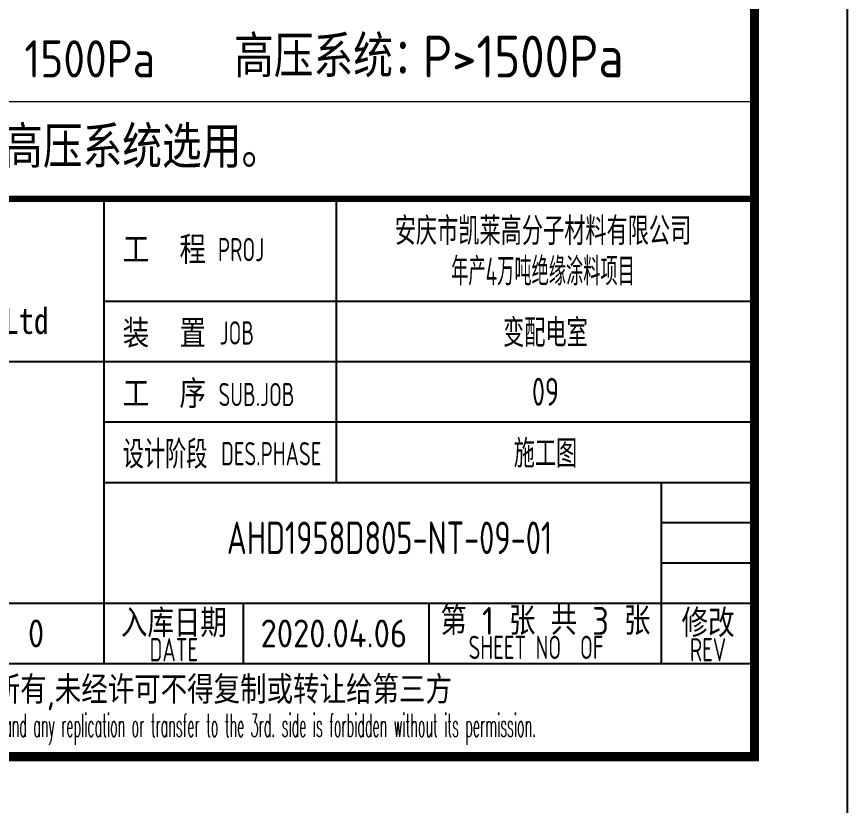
# Model space of a CAD drawing. Extents: x 4941602 to 7068445, y -422737 to 2032183.
# Drawn here: x 4992065 to 5001007, y -320862 to -312376 of the extents above; entities that cross this region are included whole.
import ezdxf
from ezdxf.enums import TextEntityAlignment as Align

# ---------------------------------------------------------------- set-up
doc = ezdxf.new("R2010")
doc.units = 0
doc.header["$LTSCALE"] = 1000
doc.header["$MEASUREMENT"] = 0
doc.layers.get('0').update_dxf_attribs({"linetype": 'CONTINUOUS'})
doc.layers.add('PUB_TEXT', color=7, linetype='CONTINUOUS')
doc.layers.add('TH_TITLE', color=7, linetype='CONTINUOUS')
doc.styles.add('AHD_TQ', font='sceie.shx', dxfattribs={"bigfont": 'sceic.shx'})
doc.styles.add('AHD_TQ_S', font='')
doc.styles.add('ECEC_TQ', font='txt_l.shx', dxfattribs={"bigfont": 'hztxt_l.shx'})
doc.styles.add('sceie', font='SCEIE', dxfattribs={"width": 0.75, "bigfont": 'SCEIC'})
doc.styles.get("Standard").update_dxf_attribs({"font": 'SCEIE', "bigfont": 'SCEIC'})
doc.styles.get('AHD_TQ_S').set_extended_font_data('SimSun')

msp = doc.modelspace()

# ---------------------------------------------------------------- linework, layer by layer
for p, q in [((4993007.2, -319337.3), (4993007.2, -314337.3)), ((4995507.2, -317387.3), (4995507.2, -314337.3)), ((5000007.2, -320337.3), (5000007.2, -314337.3)), ((4993007.2, -315437.3), (5000007.2, -315437.3)), ((4982007.2, -316087.3), (4993007.2, -316087.3)), ((4993007.2, -316087.3), (5000007.2, -316087.3)), ((4993007.2, -316737.3), (5000007.2, -316737.3)), ((4993007.2, -317387.3), (5000007.2, -317387.3)), ((4999007.2, -319337.3), (4999007.2, -317387.3)), ((4999007.2, -317820.7), (5000007.2, -317820.7)), ((4999007.2, -318254), (5000007.2, -318254)), ((4987507.2, -318687.3), (5000007.2, -318687.3)), ((4994507.2, -319337.3), (4994507.2, -318687.3)), ((4996507.2, -319337.3), (4996507.2, -318687.3)), ((4982007.2, -319337.3), (5000007.2, -319337.3)), ((4982007.2, -320337.3), (5000007.2, -320337.3))]:
    msp.add_line(p, q)
at = {"const_width": 70}
msp.add_lwpolyline([(5000007.2, -314337.3), (4982007.2, -314337.3)], dxfattribs=at)
at = {"layer": 'PUB_TEXT', "lineweight": 0}
for p, q in [((5000007.2, -302801.1), (5000007.2, -314337.3)), ((4980729.4, -313288.6), (5000007.2, -313288.6)), ((4980729.4, -314337.3), (5000007.2, -314337.3)), ((4980729.4, -314337.3), (5000007.2, -314337.3))]:
    msp.add_line(p, q, dxfattribs=at)
at = {"layer": 'TH_TITLE'}
msp.add_lwpolyline([(4941607.2, -321337.3), (5001007.2, -321337.3), (5001007.2, -279337.3), (4941607.2, -279337.3)], close=True, dxfattribs=at)
at = {"layer": 'TH_TITLE', "const_width": 100}
msp.add_lwpolyline([(4944107.2, -320337.3), (5000007.2, -320337.3), (5000007.2, -280337.3), (4944107.2, -280337.3)], close=True, dxfattribs=at)

# ---------------------------------------------------------------- texts
for s, height, style, width, p in [('安庆市凯莱高分子材料有限公司', 300, 'sceie', 0.8, (4997730.9, -314667.2)), ('年产4万吨绝缘涂料项目', 300, 'sceie', 0.65, (4997730.9, -315102.2)), ('Anhui Huadong Chemical & Medical Engineering Co.,Ltd', 280, 'AHD_TQ_S', 0.85, (4988202.1, -315687.3)), ('变配电室', 300, 'sceie', 0.8, (4997757.2, -315762.3)), ('09', 300, 'sceie', 0.8, (4997757.2, -316412.3)), ('施工图', 300, 'sceie', 0.8, (4997757.2, -317062.3)), ('DATE', 250, 'AHD_TQ', 0.75, (4993757.2, -319187.3)), ('SHEET NO  OF  ', 250, 'AHD_TQ', 0.75, (4997757.2, -319162.3)), ('REV', 250, 'AHD_TQ', 0.75, (4999507.2, -319187.3)), ('The proprietary right of this document belongs to Anhui Huadong Chemical And Medical Engineering  Co.,Ltd.  and any replication or transfer to the 3rd. side is forbidden without its permission. ', 250, 'ECEC_TQ', 0.4, (4991007.2, -320037.3))]:
    msp.add_text(s, height=height, dxfattribs=dict(style=style, width=width)).set_placement(p, align=Align.MIDDLE)
at = {"style": 'AHD_TQ'}
for s, p in [('工  程 ', (4993207.2, -315037.3)), ('装  置 ', (4993207.2, -315937.3)), ('工  序 ', (4993207.2, -316587.3))]:
    msp.add_text(s, height=300, dxfattribs=at).set_placement(p)
for s, height, width, p in [('PROJ', 250, 0.75, (4994231.6, -315007.9)), ('JOB', 250, 0.75, (4994249.6, -315904.5)), ('SUB.JOB', 250, 0.75, (4994238, -316567.2)), ('设计阶段', 300, 0.8, (4993207.2, -317237.3)), ('DES.PHASE', 250, 0.75, (4994265.3, -317204))]:
    msp.add_text(s, height=height, dxfattribs=dict(at, width=width)).set_placement(p)
for s, p in [('第 1 张 共 3 张', (4997757.2, -318862.3)), ('入库日期', (4993757.2, -318887.3)), ('修改', (4999507.2, -318887.3)), ('本文件专有权属安徽华东化工医药工程有限责任公司所有,未经许可不得复制或转让给第三方', (4991007.2, -319637.3))]:
    msp.add_text(s, height=300, dxfattribs=at).set_placement(p, align=Align.MIDDLE)
at = {"style": 'sceie', "width": 0.8}
msp.add_attdef('AHD1958D805-NT-09-01', text='200320-02-040', height=350, dxfattribs=at).set_placement((4996078, -317983.6), align=Align.MIDDLE)
at = {"lineweight": -3, "style": 'AHD_TQ'}
msp.add_attdef('0', text='0', height=300, dxfattribs=at).set_placement((4992274.1, -319012.3), align=Align.MIDDLE)
at = {"style": 'AHD_TQ'}
for tag, p in [('0', (4992274.1, -319012.3)), ('2020.04.06', (4995479.3, -319012.3))]:
    msp.add_attdef(tag, text='0', height=300, dxfattribs=at).set_placement(p, align=Align.MIDDLE)
at = {"layer": 'PUB_TEXT', "lineweight": 0}
for s, height, p in [('高压系统：', 450, (4994405.4, -313031.2)), ('P>1500Pa', 450, (4996438, -313031.2)), ('1500Pa', 400, (4992148.6, -313031.2)), ('）本表也适用一般钢板厚度。  3）排烟风管板材厚度按高压系统选用。', 450, (4981329.2, -314005.6))]:
    msp.add_text(s, height=height, dxfattribs=at).set_placement(p)

doc.saveas('drawing.dxf')
